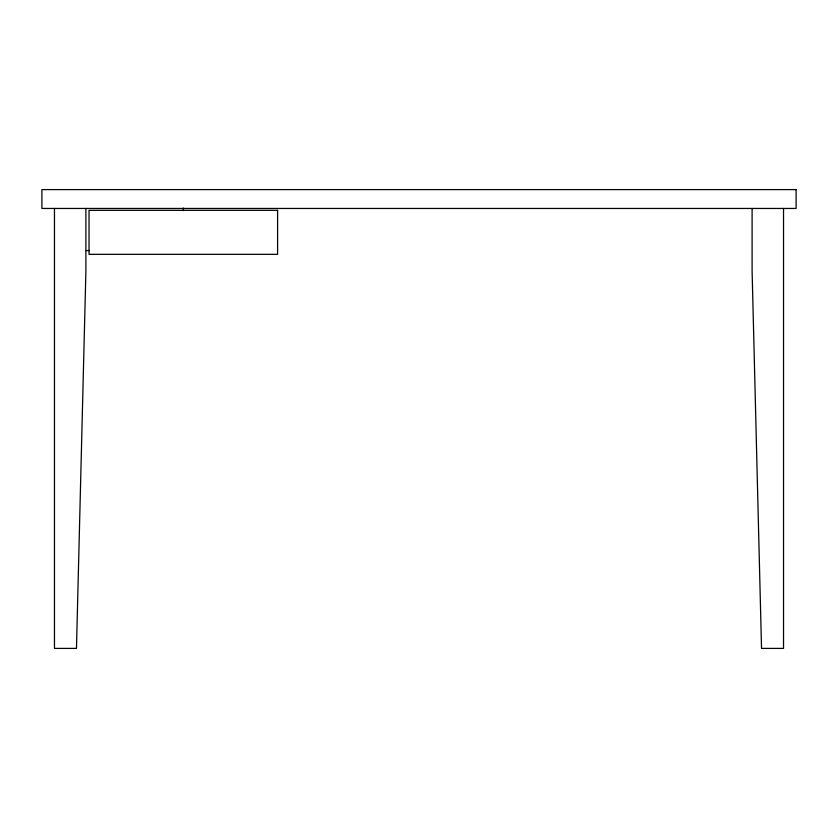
<?xml version="1.0" encoding="UTF-8"?>
<svg xmlns="http://www.w3.org/2000/svg" width="838" height="838" viewBox="0 0 838 838"><rect width="100%" height="100%" fill="white"/><g stroke="black" fill="none" stroke-linecap="round" stroke-linejoin="round"><path stroke-width="1.26" d="M85.895 250.562L89.436 250.562M783.53 208.453L783.53 648.403L761.533 648.403L752.105 271.303L752.105 208.453M183.313 208.013L183.313 210.6M85.895 208.453L85.895 271.303L76.468 648.403L54.47 648.403L54.47 208.453M796.1 189.598L41.9 189.598L41.9 208.453L796.1 208.453L796.1 189.598M277.588 210.338L89.038 210.338L89.038 254.333L277.588 254.333L277.588 210.338"/></g></svg>
